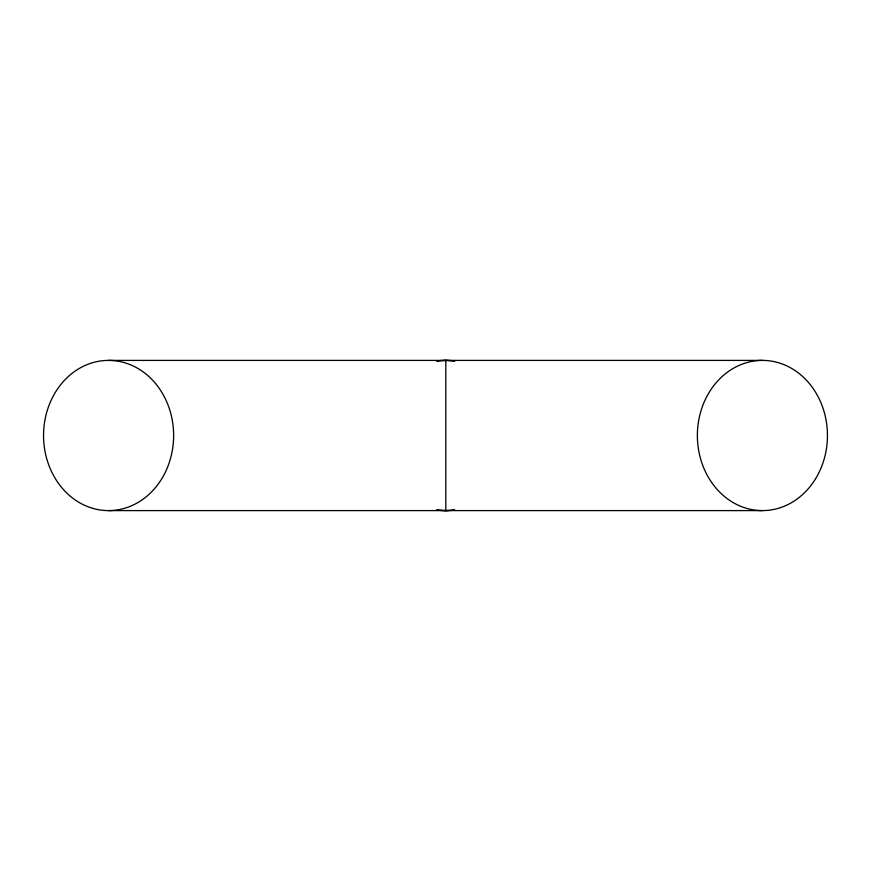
<?xml version="1.0" encoding="UTF-8"?>
<svg xmlns="http://www.w3.org/2000/svg" width="871" height="871" viewBox="0 0 871 871"><rect width="100%" height="100%" fill="white"/><g stroke="black" fill="none" stroke-linecap="round" stroke-linejoin="round"><path stroke-width="1.31" d="M436.796 360.942L445.821 360.398L454.847 360.942A75.102 75.102 0 0 0 436.763 360.942M436.796 510.058L445.821 510.602L454.847 510.058A75.102 75.102 0 0 1 436.763 510.058M108.592 360.398A75.102 65.042 -90 0 1 164.924 473.051A75.102 65.042 -90 0 1 52.26 473.051A75.102 65.042 -90 0 1 108.592 360.398L762.408 360.398M108.592 510.602L762.408 510.602M445.821 360.409L445.821 510.591M815.583 478.745A75.102 65.042 -90 0 0 768.255 360.703A75.102 65.042 -90 0 0 703.387 467.052A75.102 65.042 -90 0 0 815.583 478.745"/></g></svg>
